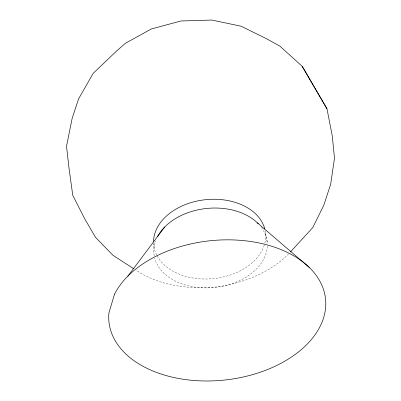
<?xml version="1.0" encoding="UTF-8"?>
<svg xmlns="http://www.w3.org/2000/svg" width="401" height="401" viewBox="0 0 401 401"><rect width="100%" height="100%" fill="white"/><g stroke="black" fill="none" stroke-linecap="round" stroke-linejoin="round"><path stroke-width="0.3" stroke-dasharray="2 1.5" d="M288.655 253.803C270.219 272.58 244.595 282.374 219.031 286.695C190.67 289.652 160.114 286.52 136.024 270.144M265.587 233.207L267.206 241.998M153.899 242.5L154.044 247.257M265.226 230.796A56.27 39.649 -6.1 0 1 264.76 243.562M264.264 245.257A56.27 39.649 -6.1 0 1 213.026 278.64A56.27 39.649 -6.1 0 1 156.931 255.622M156.646 255.066A56.27 39.649 -6.1 0 1 153.568 243.888M261.402 227.442A56.947 39.704 -6.1 0 1 267.332 243.818M267.317 246.269A56.947 39.704 -6.1 0 1 214.741 287.452A56.947 39.704 -6.1 0 1 154.726 258.234M154.205 255.863A56.947 39.704 -6.1 0 1 155.663 240.821"/><path stroke-width="0.6" d="M127.819 276.179L164.691 227.011M290.369 252.044L312.805 227.507L323.712 205.462L330.65 184.345L334.489 158.21L332.254 135.839L326.975 108.786L302.214 66.335L279.868 46.11L266.49 38.717L241.076 26.195L211.728 20.05L180.911 20.987L151.322 28.972L125.508 43.218L116.11 51.433L93.112 73.443L78.596 98.862L72.185 118.245L66.511 146.22L69.107 169.006L72.761 195.322L84.801 218.966L95.578 237.412L113.022 255.332L133.919 268.876M257.342 222.836L309.226 267.387M326.975 108.786L302.214 66.335M153.523 241.417A56.27 39.649 -6.1 0 1 205.036 199.748A56.27 39.649 -6.1 0 1 264.815 228.991M157.453 236.796A56.947 39.704 -6.1 0 1 204.515 208.705A56.947 39.704 -6.1 0 1 258.224 223.713M114.486 294.219L108.897 313.056A108.892 70.02 -6.1 0 0 257.031 373.291A108.892 70.02 -6.1 0 0 292.134 254.891A108.892 70.02 -6.1 0 0 114.486 294.219"/></g></svg>
